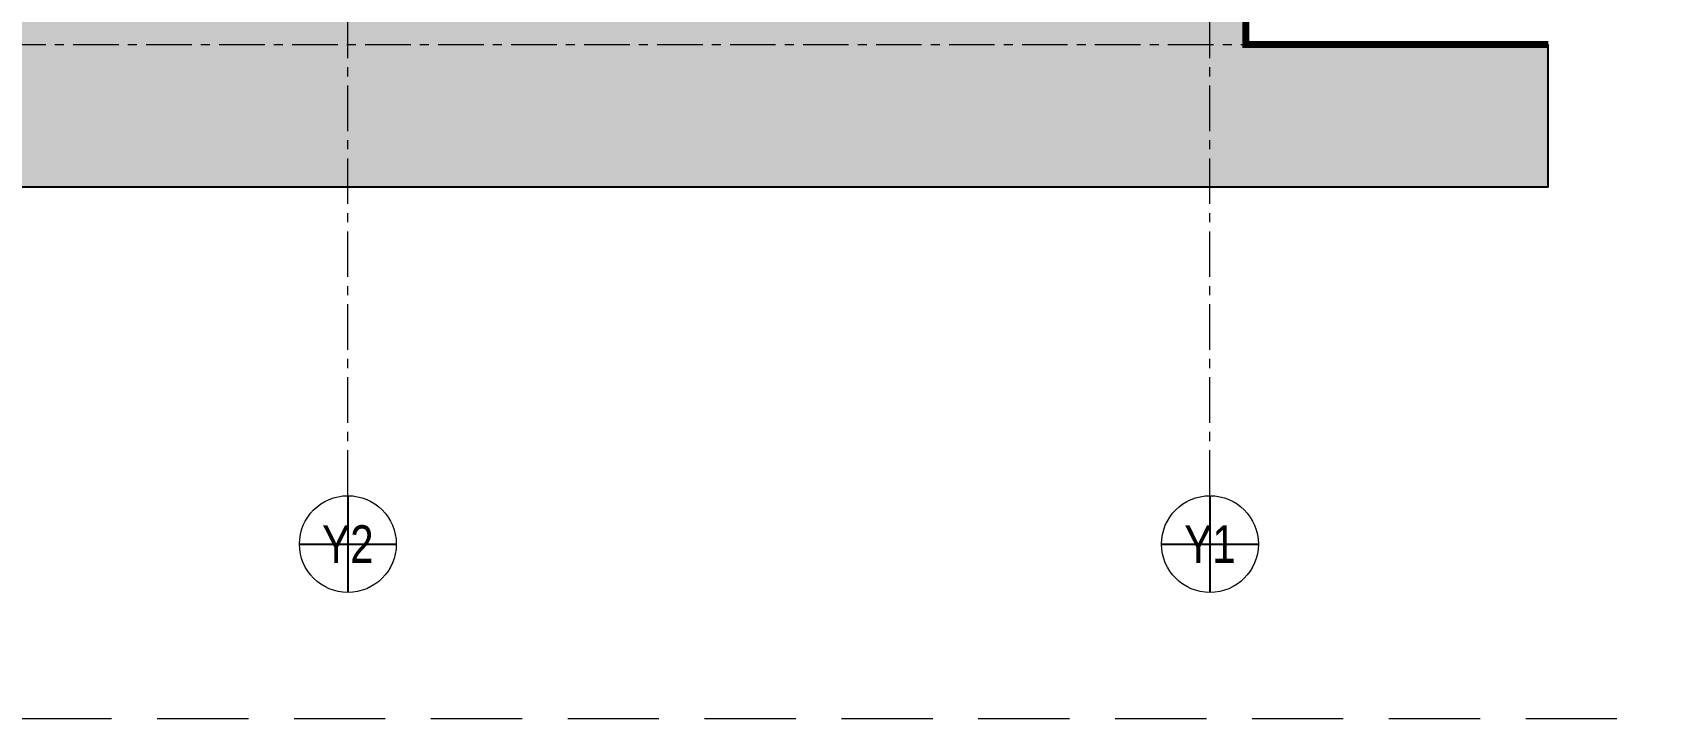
# Model space of a CAD drawing. Header units: millimetres. Extents: x -547695 to 905972, y -1055718 to 167349.
# Drawn here: x -522038 to -510768, y -931541 to -926760 of the extents above; entities that cross this region are included whole.
import ezdxf
from ezdxf.enums import TextEntityAlignment as Align
from ezdxf.xclip import XClip

# ---------------------------------------------------------------- set-up
doc = ezdxf.new("R2010")
doc.units = ezdxf.units.MM
doc.header["$XCLIPFRAME"] = 0
doc.linetypes.add('CENTER', pattern=[50.8, 31.75, -6.35, 6.35, -6.35])
doc.linetypes.add('HIDDEN', pattern=[9.525, 6.35, -3.175])
doc.layers.get('DEFPOINTS').update_dxf_attribs({"color": 1, "lineweight": 25})
for name, color, linetype, lineweight in [('A-CONC', 2, 'Continuous', 35), ('A-GRID', 250, 'CENTER', 15), ('A-HEVY', 111, 'Continuous', 35), ('A-HIDD', 45, 'HIDDEN', 9), ('A-PATT', 252, 'Continuous', 9), ('A-SYMBOLS', 10, 'Continuous', 13)]:
    doc.layers.add(name, color=color, linetype=linetype, lineweight=lineweight)
doc.styles.add('VTK_Arial_3.5 mm', font='arial.ttf', dxfattribs={"width": 0.8, "height": 3.5})

# ---------------------------------------------------------------- blocks, each defined once
blk = doc.blocks.new('*U332')
blk.add_wipeout([(4.5, 0), (4.46, -0.56), (4.36, -1.12), (4.18, -1.66), (3.94, -2.17), (3.64, -2.65), (3.28, -3.08), (2.87, -3.47), (2.41, -3.8), (1.92, -4.07), (1.39, -4.28), (0.84, -4.42), (0.28, -4.49), (-0.28, -4.49), (-0.84, -4.42), (-1.39, -4.28), (-1.92, -4.07), (-2.41, -3.8), (-2.87, -3.47), (-3.28, -3.08), (-3.64, -2.65), (-3.94, -2.17), (-4.18, -1.66), (-4.36, -1.12), (-4.46, -0.56), (-4.5, 0), (-4.46, 0.56), (-4.36, 1.12), (-4.18, 1.66), (-3.94, 2.17), (-3.64, 2.65), (-3.28, 3.08), (-2.87, 3.47), (-2.41, 3.8), (-1.92, 4.07), (-1.39, 4.28), (-0.84, 4.42), (-0.28, 4.49), (0.28, 4.49), (0.84, 4.42), (1.39, 4.28), (1.92, 4.07), (2.41, 3.8), (2.87, 3.47), (3.28, 3.08), (3.64, 2.65), (3.94, 2.17), (4.18, 1.66), (4.36, 1.12), (4.46, 0.56)])
blk.add_circle((0, 0), 4.5)
at = {"layer": 'DEFPOINTS', "color": 250}
for p, q in [((0, 4.5), (0, -4.5)), ((-4.5, 0), (4.5, 0))]:
    blk.add_line(p, q, dxfattribs=at)
at = {"color": 7, "style": 'VTK_Arial_3.5 mm', "width": 0.8}
blk.add_attdef('X12', text='', height=3.5, dxfattribs=at).set_placement((0, 0), align=Align.MIDDLE_CENTER)
blk = doc.blocks.new('*U333')
blk.add_wipeout([(4.5, 0), (4.46, -0.56), (4.36, -1.12), (4.18, -1.66), (3.94, -2.17), (3.64, -2.65), (3.28, -3.08), (2.87, -3.47), (2.41, -3.8), (1.92, -4.07), (1.39, -4.28), (0.84, -4.42), (0.28, -4.49), (-0.28, -4.49), (-0.84, -4.42), (-1.39, -4.28), (-1.92, -4.07), (-2.41, -3.8), (-2.87, -3.47), (-3.28, -3.08), (-3.64, -2.65), (-3.94, -2.17), (-4.18, -1.66), (-4.36, -1.12), (-4.46, -0.56), (-4.5, 0), (-4.46, 0.56), (-4.36, 1.12), (-4.18, 1.66), (-3.94, 2.17), (-3.64, 2.65), (-3.28, 3.08), (-2.87, 3.47), (-2.41, 3.8), (-1.92, 4.07), (-1.39, 4.28), (-0.84, 4.42), (-0.28, 4.49), (0.28, 4.49), (0.84, 4.42), (1.39, 4.28), (1.92, 4.07), (2.41, 3.8), (2.87, 3.47), (3.28, 3.08), (3.64, 2.65), (3.94, 2.17), (4.18, 1.66), (4.36, 1.12), (4.46, 0.56)])
blk.add_circle((0, 0), 4.5)
at = {"layer": 'DEFPOINTS', "color": 250}
for p, q in [((0, 4.5), (0, -4.5)), ((-4.5, 0), (4.5, 0))]:
    blk.add_line(p, q, dxfattribs=at)
at = {"color": 7, "style": 'VTK_Arial_3.5 mm', "width": 0.8}
blk.add_attdef('X12', text='', height=3.5, dxfattribs=at).set_placement((0, 0), align=Align.MIDDLE_CENTER)
blk = doc.blocks.new('RE6UY')
at = {"layer": 'A-GRID', "ltscale": 10}
for points in [[(-6000, -1731.3), (-6000, 10949.4)], [(0, -1731.3), (0, 10949.4)]]:
    blk.add_lwpolyline(points, dxfattribs=at)
at = {"layer": 'A-SYMBOLS', "xscale": 74.91082045184334, "yscale": 74.91082045184334, "zscale": 74.91082045184334}
for name, p, values in [('*U332', (-6000, -2068.4), {'X12': 'Y2'}), ('*U333', (0, -2068.4), {'X12': 'Y1'})]:
    blk.add_blockref(name, p, dxfattribs=at).add_auto_attribs(values)
blk = doc.blocks.new('E56U67')
at = {"layer": 'A-GRID', "ltscale": 10}
blk.add_lwpolyline([(-889.9, -5500), (36929.7, -5500)], dxfattribs=at)

msp = doc.modelspace()

# ---------------------------------------------------------------- linework, layer by layer
at = {"layer": 'A-HIDD', "ltscale": 100}
msp.add_lwpolyline([(-534504.2, -931541), (-496634.4, -931541)], dxfattribs=at)

# ---------------------------------------------------------------- block references
at = {"layer": 'A-HEVY'}
msp.add_blockref('RE6UY', (-513841.9, -928256.7), dxfattribs=at)

# ---------------------------------------------------------------- next in the draw order: block references
ref = msp.add_blockref('E56U67', (-533564.1, -921344.7), dxfattribs=at)
XClip(ref).set_block_clipping_path([(-1049.2396710984, -6490.8559245806), (22076.4773596484, 4136.6074259377)])

# ---------------------------------------------------------------- next in the draw order: hatches: boundary and pattern name
at = {"layer": 'A-PATT', "transparency": 33554620}
h = msp.add_hatch(dxfattribs=at)
h.set_pattern_fill('HOUND', color=250, scale=30, angle=90)
h.set_pattern_definition([(90, (-511487.612, -942168.45), (-47.625, 190.5), [762, -381]), (180, (-511487.612, -942168.45), (190.5, -47.625), [762, -381])])
h.paths.add_polyline_path([(-511487.6, -927835.5), (-511487.6, -926844.7), (-513591.9, -926844.7), (-513591.9, -926344.7), (-528591.9, -926344.7), (-528591.9, -926844.7), (-529944.6, -926844.7), (-529944.6, -927835.5)])

# ---------------------------------------------------------------- next in the draw order: linework, layer by layer
at = {"layer": 'A-CONC', "const_width": 50}
msp.add_lwpolyline([(-529944.6, -926844.7), (-528591.9, -926844.7), (-528591.9, -926344.7), (-513591.9, -926344.7), (-513591.9, -926844.7), (-511487.6, -926844.7)], dxfattribs=at)
at = {"layer": 'DEFPOINTS'}
msp.add_lwpolyline([(-529944.6, -926844.7), (-529944.6, -927835.5), (-511487.6, -927835.5), (-511487.6, -926844.7)], dxfattribs=at)

doc.saveas('drawing.dxf')
